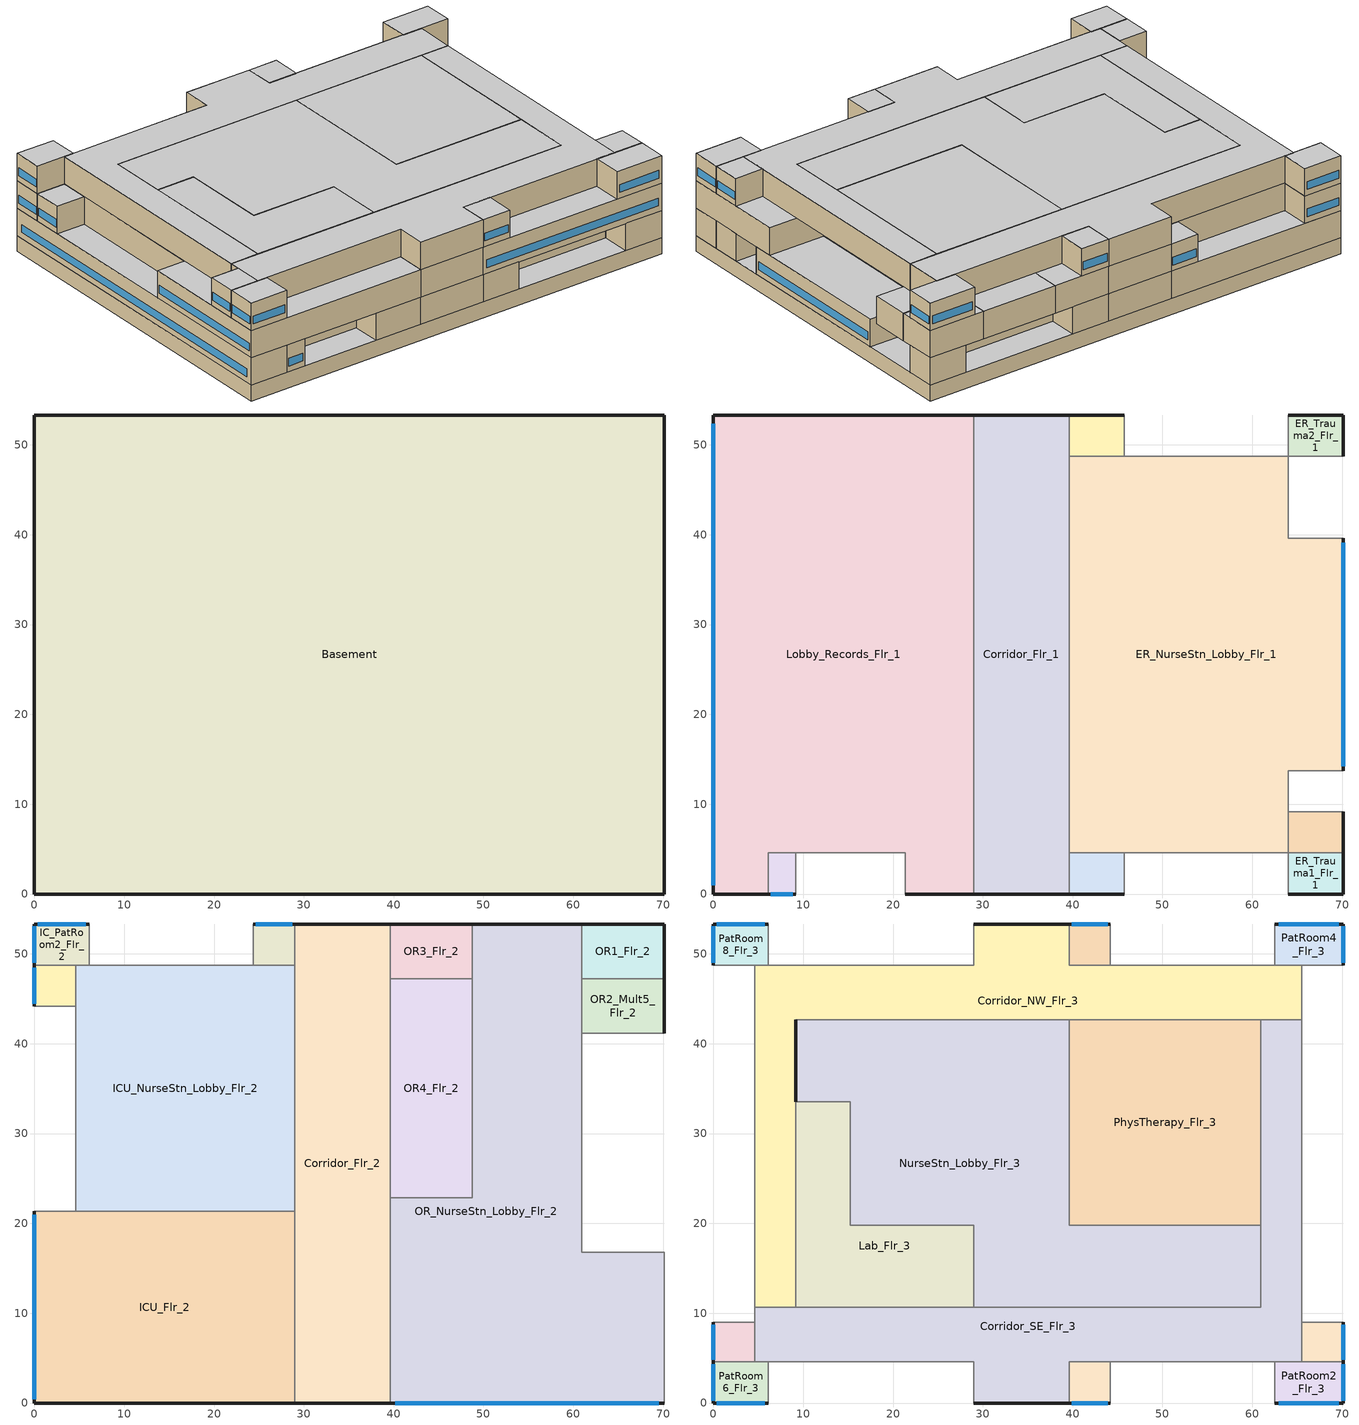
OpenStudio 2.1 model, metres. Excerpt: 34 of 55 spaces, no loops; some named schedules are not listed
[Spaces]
Basement
 floor ground (Basement Floor construction): 70.1,53.34 70.1,0 0,0 0,53.34 z-2.44
 wall ground (Basement Wall construction): 70.1,53.34 0,53.34 0,0 70.1,0 70.1,53.34 z-2.44:0
 ceiling adiabatic (Floor Adiabatic construction): 70.1,0 70.1,53.34 0,53.34 0,0 z0
ER_Exam3_Mult4_Flr_1
 floor adiabatic (Floor Adiabatic construction): 70.1,9.14 70.1,4.57 64.01,4.57 64.01,9.14 z0
 wall outside: 70.1,4.57 70.1,9.14 z0:4.27
 wall adiabatic (Wall Adiabatic construction): 70.1,9.14 64.01,9.14 64.01,4.57 z0:4.27
 wall to ER_Trauma1_Flr_1: 64.01,4.57 70.1,4.57 z0:4.27
 ceiling adiabatic (Floor Adiabatic construction): 70.1,4.57 70.1,9.14 64.01,9.14 64.01,4.57 z4.27
Corridor_Flr_1
 floor adiabatic (Floor Adiabatic construction): 39.62,53.34 39.62,0 28.96,0 28.96,53.34 z0
 wall outside: 28.96,0 39.62,0 / 39.62,53.34 28.96,53.34 z0:4.27
 wall to Lobby_Records_Flr_1: 28.96,53.34 28.96,15.24 28.96,0 z0:4.27
 wall adiabatic (Wall Adiabatic construction): 39.62,0 39.62,53.34 z0:4.27
ER_NurseStn_Lobby_Flr_1
 floor adiabatic (Floor Adiabatic construction): 64.01,48.77 64.01,39.62 70.1,39.62 70.1,13.72 64.01,13.72 64.01,4.57 39.62,4.57 39.62,48.77 z0
 wall outside: 70.1,13.72 70.1,39.62 z0:4.27
 wall adiabatic (Wall Adiabatic construction): 70.1,39.62 64.01,39.62 64.01,48.77 39.62,48.77 39.62,4.57 64.01,4.57 64.01,13.72 70.1,13.72 z0:4.27
 window (Window U-1.027602984 and Window SHGC 0.251): 70.1,14.2 70.1,39.14 z0.91:2.13
 ceiling adiabatic (Floor Adiabatic construction): 64.01,4.57 64.01,13.72 70.1,13.72 70.1,39.62 64.01,39.62 64.01,48.77 39.62,48.77 39.62,4.57 z4.27
ER_Trauma2_Flr_1
 floor adiabatic (Floor Adiabatic construction): 70.1,53.34 70.1,48.77 64.01,48.77 64.01,53.34 z0
 wall outside: 70.1,48.77 70.1,53.34 64.01,53.34 z0:4.27
 wall adiabatic (Wall Adiabatic construction): 64.01,53.34 64.01,48.77 70.1,48.77 z0:4.27
 ceiling adiabatic (Floor Adiabatic construction): 70.1,48.77 70.1,53.34 64.01,53.34 64.01,48.77 z4.27
ER_Exam1_Mult4_Flr_1
 floor adiabatic (Floor Adiabatic construction): 45.72,4.57 45.72,0 39.62,0 39.62,4.57 z0
 wall outside: 39.62,0 45.72,0 z0:4.27
 wall adiabatic (Wall Adiabatic construction): 45.72,0 45.72,4.57 39.62,4.57 39.62,0 z0:4.27
 ceiling adiabatic (Floor Adiabatic construction): 45.72,0 45.72,4.57 39.62,4.57 39.62,0 z4.27
Lobby_Records_Flr_1
 floor adiabatic (Floor Adiabatic construction): 28.96,53.34 28.96,0 21.34,0 21.34,4.57 6.1,4.57 6.1,0 0,0 0,53.34 z0
 wall outside: 28.96,53.34 0,53.34 0,0 6.1,0 / 21.34,0 28.96,0 z0:4.27
 wall adiabatic (Wall Adiabatic construction): 6.1,4.57 21.34,4.57 21.34,0 z0:4.27
 wall to Office1_Mult4_Flr_1: 6.1,0 6.1,4.57 z0:4.27
 window (Window U-1.027602984 and Window SHGC 0.251): 0,52.34 0,1 z0.91:2.13
 ceiling adiabatic (Floor Adiabatic construction): 28.96,0 28.96,53.34 0,53.34 0,0 6.1,0 6.1,4.57 21.34,4.57 21.34,0 z4.27
Office1_Mult4_Flr_1
 floor adiabatic (Floor Adiabatic construction): 9.14,4.57 9.14,0 6.1,0 6.1,4.57 z0
 wall outside: 6.1,0 9.14,0 z0:4.27
 wall adiabatic (Wall Adiabatic construction): 9.14,0 9.14,4.57 6.1,4.57 z0:4.27
 window (Window U-1.027602984 and Window SHGC 0.251): 6.41,0 8.84,0 z0.91:2.13
 ceiling adiabatic (Floor Adiabatic construction): 9.14,0 9.14,4.57 6.1,4.57 6.1,0 z4.27
ER_Triage_Mult4_Flr_1
 floor adiabatic (Floor Adiabatic construction): 45.72,53.34 45.72,48.77 39.62,48.77 39.62,53.34 z0
 wall outside: 45.72,53.34 39.62,53.34 z0:4.27
 wall adiabatic (Wall Adiabatic construction): 39.62,53.34 39.62,48.77 45.72,48.77 45.72,53.34 z0:4.27
 ceiling adiabatic (Floor Adiabatic construction): 45.72,48.77 45.72,53.34 39.62,53.34 39.62,48.77 z4.27
ER_Trauma1_Flr_1
 floor adiabatic (Floor Adiabatic construction): 70.1,4.57 70.1,0 64.01,0 64.01,4.57 z0
 wall outside: 64.01,0 70.1,0 70.1,4.57 z0:4.27
 wall adiabatic (Wall Adiabatic construction): 64.01,4.57 64.01,0 z0:4.27
 ceiling adiabatic (Floor Adiabatic construction): 70.1,0 70.1,4.57 64.01,4.57 64.01,0 z4.27
IC_PatRoom2_Flr_2
 floor adiabatic (Floor Adiabatic construction): 6.1,53.34 6.1,48.77 0,48.77 0,53.34 z4.27
 wall outside: 6.1,53.34 0,53.34 0,48.77 z4.27:8.54
 wall adiabatic (Wall Adiabatic construction): 0,48.77 6.1,48.77 6.1,53.34 z4.27:8.54
 window (Window U-1.027602984 and Window SHGC 0.251): 5.73,53.34 0.37,53.34 / 0,53.07 0,49.04 z5.18:6.4
ICU_Flr_2
 floor adiabatic (Floor Adiabatic construction): 28.96,21.34 28.96,0 0,0 0,21.34 z4.27
 wall outside: 0,21.34 0,0 28.96,0 z4.27:8.54
 wall adiabatic (Wall Adiabatic construction): 28.96,0 28.96,21.34 0,21.34 z4.27:8.54
 window (Window U-1.027602984 and Window SHGC 0.251): 0,20.94 0,0.4 z5.18:6.4
 ceiling adiabatic (Floor Adiabatic construction): 28.96,0 28.96,21.34 0,21.34 0,0 z8.54
OR_NurseStn_Lobby_Flr_2
 floor adiabatic (Floor Adiabatic construction): 60.96,53.34 60.96,16.76 70.1,16.76 70.1,0 39.62,0 39.62,22.86 48.77,22.86 48.77,53.34 z4.27
 wall outside: 60.96,53.34 48.77,53.34 / 39.62,0 70.1,0 z4.27:8.54
 wall to OR4_Flr_2: 48.77,22.86 39.62,22.86 z4.27:8.54
 wall adiabatic (Wall Adiabatic construction): 39.62,22.86 39.62,0 / 70.1,0 70.1,16.76 60.96,16.76 60.96,53.34 / 48.77,53.34 48.77,22.86 z4.27:8.54
 window (Window U-1.027602984 and Window SHGC 0.251): 40.2,0 69.53,0 z5.18:6.4
 ceiling adiabatic (Floor Adiabatic construction): 70.1,0 70.1,16.76 60.96,16.76 60.96,53.34 48.77,53.34 48.77,22.86 39.62,22.86 39.62,0 z8.54
Corridor_Flr_2
 floor to Corridor_Flr_1: 39.62,53.34 39.62,0 28.96,0 28.96,53.34 z4.27
 wall outside: 28.96,0 39.62,0 / 39.62,53.34 28.96,53.34 z4.27:8.54
 wall adiabatic (Wall Adiabatic construction): 39.62,0 39.62,53.34 / 28.96,53.34 28.96,0 z4.27:8.54
 ceiling adiabatic (Floor Adiabatic construction): 39.62,0 39.62,53.34 28.96,53.34 28.96,0 z8.54
OR2_Mult5_Flr_2
 floor adiabatic (Floor Adiabatic construction): 70.1,47.24 70.1,41.15 60.96,41.15 60.96,47.24 z4.27
 wall outside: 70.1,41.15 70.1,47.24 z4.27:8.54
 wall adiabatic (Wall Adiabatic construction): 60.96,47.24 60.96,41.15 70.1,41.15 z4.27:8.54
 wall to OR1_Flr_2: 70.1,47.24 60.96,47.24 z4.27:8.54
 ceiling adiabatic (Floor Adiabatic construction): 70.1,41.15 70.1,47.24 60.96,47.24 60.96,41.15 z8.54
ICU_NurseStn_Lobby_Flr_2
 floor adiabatic (Floor Adiabatic construction): 28.96,48.77 28.96,21.34 4.57,21.34 4.57,48.77 z4.27
 wall adiabatic (Wall Adiabatic construction): 4.57,48.77 4.57,21.34 28.96,21.34 28.96,48.77 4.57,48.77 z4.27:8.54
 ceiling adiabatic (Floor Adiabatic construction): 28.96,21.34 28.96,48.77 4.57,48.77 4.57,21.34 z8.54
OR3_Flr_2
 floor adiabatic (Floor Adiabatic construction): 48.77,53.34 48.77,47.24 39.62,47.24 39.62,53.34 z4.27
 wall outside: 48.77,53.34 39.62,53.34 z4.27:8.54
 wall to OR4_Flr_2: 39.62,47.24 48.77,47.24 z4.27:8.54
 wall adiabatic (Wall Adiabatic construction): 39.62,53.34 39.62,47.24 / 48.77,47.24 48.77,53.34 z4.27:8.54
 ceiling adiabatic (Floor Adiabatic construction): 48.77,47.24 48.77,53.34 39.62,53.34 39.62,47.24 z8.54
OR4_Flr_2
 floor adiabatic (Floor Adiabatic construction): 48.77,47.24 48.77,22.86 39.62,22.86 39.62,47.24 z4.27
 wall adiabatic (Wall Adiabatic construction): 39.62,47.24 39.62,22.86 / 48.77,22.86 48.77,47.24 z4.27:8.54
 ceiling adiabatic (Floor Adiabatic construction): 48.77,22.86 48.77,47.24 39.62,47.24 39.62,22.86 z8.54
IC_PatRoom3_Mult6_Flr_2
 floor adiabatic (Floor Adiabatic construction): 4.57,48.77 4.57,44.2 0,44.2 0,48.77 z4.27
 wall outside: 0,48.77 0,44.2 z4.27:8.54
 wall adiabatic (Wall Adiabatic construction): 0,44.2 4.57,44.2 4.57,48.77 0,48.77 z4.27:8.54
 window (Window U-1.027602984 and Window SHGC 0.251): 0,48.49 0,44.47 z5.18:6.4
 ceiling adiabatic (Floor Adiabatic construction): 4.57,44.2 4.57,48.77 0,48.77 0,44.2 z8.54
OR1_Flr_2
 floor adiabatic (Floor Adiabatic construction): 70.1,53.34 70.1,47.24 60.96,47.24 60.96,53.34 z4.27
 wall outside: 70.1,47.24 70.1,53.34 60.96,53.34 z4.27:8.54
 wall adiabatic (Wall Adiabatic construction): 60.96,53.34 60.96,47.24 z4.27:8.54
 ceiling adiabatic (Floor Adiabatic construction): 70.1,47.24 70.1,53.34 60.96,53.34 60.96,47.24 z8.54
IC_PatRoom1_Mult5_Flr_2
 floor adiabatic (Floor Adiabatic construction): 28.96,53.34 28.96,48.77 24.38,48.77 24.38,53.34 z4.27
 wall outside: 28.96,53.34 24.38,53.34 z4.27:8.54
 wall adiabatic (Wall Adiabatic construction): 24.38,53.34 24.38,48.77 28.96,48.77 28.96,53.34 z4.27:8.54
 window (Window U-1.027602984 and Window SHGC 0.251): 28.68,53.34 24.66,53.34 z5.18:6.4
 ceiling adiabatic (Floor Adiabatic construction): 28.96,48.77 28.96,53.34 24.38,53.34 24.38,48.77 z8.54
PatRoom5_Mult10_Flr_3
 floor adiabatic (Floor Adiabatic construction): 44.2,53.34 44.2,48.77 39.62,48.77 39.62,53.34 z8.54
 wall outside: 44.2,53.34 39.62,53.34 z8.54:12.8
 wall to Corridor_NW_Flr_3: 39.62,53.34 39.62,48.77 z8.54:12.8
 wall adiabatic (Wall Adiabatic construction): 39.62,48.77 44.2,48.77 44.2,53.34 z8.54:12.8
 window (Window U-1.027602984 and Window SHGC 0.251): 43.92,53.34 39.9,53.34 z9.45:10.67
 ceiling to PatRoom5_Mult10_Flr_4: 44.2,48.77 44.2,53.34 39.62,53.34 39.62,48.77 z12.8
Corridor_SE_Flr_3
 floor adiabatic (Floor Adiabatic construction): 65.53,42.67 65.53,4.57 39.62,4.57 39.62,0 28.96,0 28.96,4.57 4.57,4.57 4.57,10.67 60.96,10.67 60.96,42.67 z8.54
 wall outside: 28.96,0 39.62,0 z8.54:12.8
 wall adiabatic (Wall Adiabatic construction): 4.57,10.67 4.57,4.57 28.96,4.57 28.96,0 / 39.62,4.57 65.53,4.57 65.53,42.67 z8.54:12.8
 wall to Corridor_NW_Flr_3: 65.53,42.67 60.96,42.67 / 9.14,10.67 4.57,10.67 z8.54:12.8
 wall to NurseStn_Lobby_Flr_3: 60.96,19.81 60.96,10.67 28.96,10.67 z8.54:12.8
 wall to PhysTherapy_Flr_3: 60.96,42.67 60.96,19.81 z8.54:12.8
 wall to PatRoom1_Mult10_Flr_3: 39.62,0 39.62,4.57 z8.54:12.8
 wall to Lab_Flr_3: 28.96,10.67 9.14,10.67 z8.54:12.8
 ceiling to Corridor_SE_Flr_4: 39.62,0 39.62,4.57 65.53,4.57 65.53,42.67 60.96,42.67 60.96,10.67 4.57,10.67 4.57,4.57 28.96,4.57 28.96,0 z12.8
PatRoom1_Mult10_Flr_3
 floor adiabatic (Floor Adiabatic construction): 44.2,4.57 44.2,0 39.62,0 39.62,4.57 z8.54
 wall outside: 39.62,0 44.2,0 z8.54:12.8
 wall adiabatic (Wall Adiabatic construction): 44.2,0 44.2,4.57 39.62,4.57 z8.54:12.8
 window (Window U-1.027602984 and Window SHGC 0.251): 39.9,0 43.92,0 z9.45:10.67
 ceiling to PatRoom1_Mult10_Flr_4: 44.2,0 44.2,4.57 39.62,4.57 39.62,0 z12.8
PatRoom6_Flr_3
 floor adiabatic (Floor Adiabatic construction): 6.1,4.57 6.1,0 0,0 0,4.57 z8.54
 wall outside: 0,4.57 0,0 6.1,0 z8.54:12.8
 wall adiabatic (Wall Adiabatic construction): 6.1,0 6.1,4.57 0,4.57 z8.54:12.8
 window (Window U-1.027602984 and Window SHGC 0.251): 0.37,0 5.73,0 / 0,4.3 0,0.27 z9.45:10.67
 ceiling to PatRoom6_Flr_4: 6.1,0 6.1,4.57 0,4.57 0,0 z12.8
PatRoom4_Flr_3
 floor adiabatic (Floor Adiabatic construction): 70.1,53.34 70.1,48.77 62.48,48.77 62.48,53.34 z8.54
 wall outside: 70.1,48.77 70.1,53.34 62.48,53.34 z8.54:12.8
 wall adiabatic (Wall Adiabatic construction): 62.48,53.34 62.48,48.77 70.1,48.77 z8.54:12.8
 window (Window U-1.027602984 and Window SHGC 0.251): 69.65,53.34 62.94,53.34 / 70.1,49.04 70.1,53.07 z9.45:10.67
 ceiling to PatRoom4_Flr_4: 70.1,48.77 70.1,53.34 62.48,53.34 62.48,48.77 z12.8
PatRoom7_Mult10_Flr_3
 floor adiabatic (Floor Adiabatic construction): 4.57,8.99 4.57,4.57 0,4.57 0,8.99 z8.54
 wall outside: 0,8.99 0,4.57 z8.54:12.8
 wall adiabatic (Wall Adiabatic construction): 0,4.57 4.57,4.57 4.57,8.99 0,8.99 z8.54:12.8
 window (Window U-1.027602984 and Window SHGC 0.251): 0,8.73 0,4.84 z9.45:10.67
 ceiling to PatRoom7_Mult10_Flr_4: 4.57,4.57 4.57,8.99 0,8.99 0,4.57 z12.8
PatRoom2_Flr_3
 floor adiabatic (Floor Adiabatic construction): 70.1,4.57 70.1,0 62.48,0 62.48,4.57 z8.54
 wall outside: 62.48,0 70.1,0 70.1,4.57 z8.54:12.8
 wall adiabatic (Wall Adiabatic construction): 70.1,4.57 62.48,4.57 62.48,0 z8.54:12.8
 window (Window U-1.027602984 and Window SHGC 0.251): 70.1,0.27 70.1,4.3 / 62.94,0 69.65,0 z9.45:10.67
 ceiling to PatRoom2_Flr_4: 70.1,0 70.1,4.57 62.48,4.57 62.48,0 z12.8
Corridor_NW_Flr_3
 floor adiabatic (Floor Adiabatic construction): 39.62,53.34 39.62,48.77 65.53,48.77 65.53,42.67 9.14,42.67 9.14,10.67 4.57,10.67 4.57,48.77 28.96,48.77 28.96,53.34 z8.54
 wall outside: 9.14,33.58 9.14,42.67 / 39.62,53.34 28.96,53.34 z8.54:12.8
 wall to NurseStn_Lobby_Flr_3: 9.14,42.67 39.62,42.67 z8.54:12.8
 wall adiabatic (Wall Adiabatic construction): 28.96,53.34 28.96,48.77 4.57,48.77 4.57,10.67 / 65.53,42.67 65.53,48.77 39.62,48.77 z8.54:12.8
 wall to PhysTherapy_Flr_3: 39.62,42.67 60.96,42.67 z8.54:12.8
 wall to Lab_Flr_3: 9.14,10.67 9.14,33.58 z8.54:12.8
 ceiling to Corridor_NW_Flr_4: 9.14,10.67 9.14,42.67 65.53,42.67 65.53,48.77 39.62,48.77 39.62,53.34 28.96,53.34 28.96,48.77 4.57,48.77 4.57,10.67 z12.8
PatRoom8_Flr_3
 floor to IC_PatRoom2_Flr_2: 6.1,53.34 6.1,48.77 0,48.77 0,53.34 z8.54
 wall outside: 6.1,53.34 0,53.34 0,48.77 z8.54:12.8
 wall adiabatic (Wall Adiabatic construction): 0,48.77 6.1,48.77 6.1,53.34 z8.54:12.8
 window (Window U-1.027602984 and Window SHGC 0.251): 5.73,53.34 0.37,53.34 / 0,53.07 0,49.04 z9.45:10.67
 ceiling to PatRoom8_Flr_4: 6.1,48.77 6.1,53.34 0,53.34 0,48.77 z12.8
Lab_Flr_3
 floor adiabatic (Floor Adiabatic construction): 15.24,33.53 15.24,19.81 28.96,19.81 28.96,10.67 9.14,10.67 9.14,33.53 z8.54
 wall to NurseStn_Lobby_Flr_3: 28.96,10.67 28.96,19.81 15.24,19.81 15.24,33.53 9.14,33.53 z8.54:12.8
 ceiling to Lab_Flr_4: 28.96,10.67 28.96,19.81 15.24,19.81 15.24,33.53 9.14,33.53 9.14,10.67 z12.8
PhysTherapy_Flr_3
 floor adiabatic (Floor Adiabatic construction): 60.96,42.67 60.96,19.81 39.62,19.81 39.62,42.67 z8.54
 wall to NurseStn_Lobby_Flr_3: 39.62,42.67 39.62,19.81 60.96,19.81 z8.54:12.8
 ceiling to Radiology_Flr_4: 60.96,19.81 60.96,42.67 39.62,42.67 39.62,19.81 z12.8
NurseStn_Lobby_Flr_3
 floor adiabatic (Floor Adiabatic construction): 39.62,42.67 39.62,19.81 60.96,19.81 60.96,10.67 28.96,10.67 28.96,19.81 15.24,19.81 15.24,33.53 9.14,33.53 9.14,42.67 z8.54
 wall outside: 9.14,42.67 9.14,33.53 z8.54:12.8
 ceiling to NurseStn_Lobby_Flr_4: 60.96,10.67 60.96,19.81 39.62,19.81 39.62,42.67 9.14,42.67 9.14,33.53 15.24,33.53 15.24,19.81 28.96,19.81 28.96,10.67 z12.8
PatRoom3_Mult10_Flr_3
 floor adiabatic (Floor Adiabatic construction): 70.1,8.99 70.1,4.57 65.53,4.57 65.53,8.99 z8.54
 wall outside: 70.1,4.57 70.1,8.99 z8.54:12.8
 wall adiabatic (Wall Adiabatic construction): 70.1,8.99 65.53,8.99 65.53,4.57 70.1,4.57 z8.54:12.8
 window (Window U-1.027602984 and Window SHGC 0.251): 70.1,4.84 70.1,8.73 z9.45:10.67
 ceiling to PatRoom3_Mult10_Flr_4: 70.1,4.57 70.1,8.99 65.53,8.99 65.53,4.57 z12.8
[ClimateZones]
Climate Zone Institution Name 1=ASHRAE; Climate Zone Document Name 1=ANSI/ASHRAE Standard 169; Climate Zone Document Year 1=2006; Climate Zone Value 1=1A; Climate Zone Institution Name 2=CEC; Climate Zone Document Name 2=California Climate Zone Descriptions; Climate Zone Document Year 2=1995
[Building]
DOE Ref 1980-2004-Hospital-ASHRAE 169-2006-1A created: 2017-12-27 15:44:18 -0700: Default Construction Set=DOE Ref 1980-2004 - Hospital - ASHRAE 169-2006-1A adj ext wall insulation adj roof insulation; Standards Building Type=Hospital
[Site]
Miami Intl Ap_FL_USA: Latitude {deg}=25.82; Longitude {deg}=-80.3; Time Zone {hr}=-5; Elevation {m}=11; Terrain=City
[Site:GroundTemperature:BuildingSurface]
22.509, 22.645, 22.781, 22.956, 23.052, 23.08, 23.116, 23.108, 23.133, 23.139, 23.077, 22.913
[Site:WaterMainsTemperature]
Calculation Method=Correlation; Annual Average Outdoor Air Temperature {C}=24.4917; Maximum Difference In Monthly Average Outdoor Air Temperatures {deltaC}=8.7
[SizingPeriod:DesignDay] Barometric Pressure {Pa}=101193; Sky Clearness=0; Rain Indicator=0; Snow Indicator=0; Day of Month=21; Daylight Saving Time Indicator=0; Humidity Indicating Type=Wetbulb; Dry-Bulb Temperature Range Modifier Type=DefaultMultipliers
Name | Maximum Dry-Bulb Temperature {C} | Daily Dry-Bulb Temperature Range {deltaC} | Humidity Indicating Conditions at Maximum Dry-Bulb | Wind Speed {m/s} | Wind Direction {deg} | Month | Day Type | Solar Model Indicator | ASHRAE Taub | ASHRAE Taud
Miami Intl Ap Ann Htg 99.6% Condns DB | 8.7 | 0 | 8.7 | 3.8 | 340 | 1 | WinterDesignDay | ASHRAEClearSky
Miami Intl Ap Ann Clg .4% Condns DB=>MWB | 33.2 | 6.7 | 25.3 | 4.5 | 140 | 7 | SummerDesignDay | ASHRAETau | 0.528 | 1.905
[Material:NoMass] Thermal Absorptance=0.9; Solar Absorptance=0.7
Name | Roughness | Thermal Resistance {m2-K/W} | Visible Absorptance
CP02 CARPET PAD | VeryRough | 0.21648 | 0.8
Nonres_Floor_Insulation | MediumSmooth | 2.88292 | 0.7
Typical Insulation R-12.4 | Smooth | 2.18311 | 0.7
Typical Carpet Pad | Smooth | 0.21648 | 0.8
Typical Insulation | Smooth | 0.0282222 | 0.7
Typical Insulation R-12.4_R-value 1.060496722 (ft^2*h*R/Btu) | Smooth | 0.186764 | 0.7
Typical Insulation R-12.4_R-value 19.67982436 (ft^2*h*R/Btu) | Smooth | 3.46582 | 0.7
[Material]
Name | Roughness | Thickness {m} | Conductivity {W/m-K} | Density {kg/m3} | Specific Heat {J/kg-K} | Thermal Absorptance | Solar Absorptance | Visible Absorptance
100mm Normalweight concrete floor | MediumSmooth | 0.1016 | 2.31 | 2322 | 832
G01 13mm gypsum board | Smooth | 0.0127 | 0.16 | 800 | 1090 | 0.9 | 0.7 | 0.5
M10 200mm concrete block basement wall | MediumRough | 0.2032 | 1.326 | 1842 | 912
4 in. Normalweight Concrete Floor | MediumRough | 0.1016 | 2.31 | 2322 | 832 | 0.9 | 0.7 | 0.7
1IN Stucco | Smooth | 0.0253 | 0.6918 | 1858 | 837 | 0.9 | 0.7 | 0.92
8IN CONCRETE HW RefBldg | Rough | 0.2032 | 1.311 | 2240 | 836.8 | 0.9 | 0.7 | 0.7
1/2IN Gypsum | Smooth | 0.0127 | 0.16 | 784.9 | 830 | 0.9 | 0.4 | 0.4
Roof Membrane | VeryRough | 0.0095 | 0.16 | 1121.29 | 1460 | 0.9 | 0.77 | 0.7
Metal Roof Surface; F08 Metal surface | Smooth | 0.0008 | 45.28 | 7824 | 500 | 0.9 | 0.7 | 0.7
6 in. Normalweight Concrete Floor | MediumRough | 0.1524 | 2.31 | 2322 | 832 | 0.9 | 0.7 | 0.7
8 in. Concrete Block Basement Wall | MediumRough | 0.2032 | 1.326 | 1842 | 912 | 0.9 | 0.7 | 0.7
G05 25mm wood | MediumSmooth | 0.0254 | 0.15 | 608 | 1630 | 0.9 | 0.5 | 0.5
Std Wood 6inch | MediumSmooth | 0.15 | 0.12 | 540 | 1210 | 0.9 | 0.7 | 0.7
[Construction]
Floor Adiabatic construction: CP02 CARPET PAD, 100mm Normalweight concrete floor, Nonres_Floor_Insulation
Wall Adiabatic construction; Typical Interior Wall: G01 13mm gypsum board, G01 13mm gypsum board
Basement Wall construction: M10 200mm concrete block basement wall
Basement Floor construction: M10 200mm concrete block basement wall, CP02 CARPET PAD
Typical Insulated Exterior Mass Floor: Typical Insulation R-12.4, 4 in. Normalweight Concrete Floor, Typical Carpet Pad
Typical Interior Floor: 100mm Normalweight concrete floor, CP02 CARPET PAD
Typical Interior Ceiling: CP02 CARPET PAD, 100mm Normalweight concrete floor
ext-slab: 6 in. Normalweight Concrete Floor
Typical Insulated Basement Mass Wall: 8 in. Concrete Block Basement Wall
U 1.22 SHGC 0.25 Simple Glazing Window: U 1.22 SHGC 0.25 Simple Glazing
Typical Insulated Metal Door: F08 Metal surface, Typical Insulation
Typical Overhead Door: Typical Insulation
Typical Interior Window: Clear 3mm
Typical Interior Door; Typical Interior Partition: G05 25mm wood
InteriorFurnishings: Std Wood 6inch
Typical Insulated Exterior Mass Wall adj ext wall insulation: 1IN Stucco, 8IN CONCRETE HW RefBldg, Typical Insulation R-12.4_R-value 1.060496722 (ft^2*h*R/Btu), 1/2IN Gypsum
Typical IEAD Roof R-13.51 adj roof insulation: Roof Membrane, Typical Insulation R-12.4_R-value 19.67982436 (ft^2*h*R/Btu), Metal Roof Surface
Window U-1.027602984 and Window SHGC 0.251: Simple Glazing Material U-1.027602984 and SHGC 0.251
[DefaultConstructionSet] Interior Partition Construction=Typical Interior Partition
Name | Default Exterior Surface Constructions | Default Interior Surface Constructions | Default Ground Contact Surface Constructions | Default Exterior SubSurface Constructions | Default Interior SubSurface Constructions
DOE Ref 1980-2004 - Hospital - PatRoom - ASHRAE 169-2006-1A adj ext wall insulation adj roof insulation | Default Surface Constructions 4 adj ext wall insulation adj roof insulation | Default Surface Constructions 5 | Default Surface Constructions 6 | Default Sub Surface Constructions 3 | Default Sub Surface Constructions 4
DOE Ref 1980-2004 - Hospital - ASHRAE 169-2006-1A adj ext wall insulation adj roof insulation | Default Surface Constructions 1 adj ext wall insulation adj roof insulation | Default Surface Constructions 2 | Default Surface Constructions 3 | Default Sub Surface Constructions 1 | Default Sub Surface Constructions 2
[DefaultSurfaceConstructions]
Name | Floor Construction | Wall Construction | Roof Ceiling Construction
Default Surface Constructions 2; Default Surface Constructions 5 | Typical Interior Floor | Typical Interior Wall | Typical Interior Ceiling
Default Surface Constructions 3; Default Surface Constructions 6 | ext-slab | Typical Insulated Basement Mass Wall
Default Surface Constructions 4 adj ext wall insulation adj roof insulation; Default Surface Constructions 1 adj ext wall insulation adj roof insulation | Typical Insulated Exterior Mass Floor | Typical Insulated Exterior Mass Wall adj ext wall insulation | Typical IEAD Roof R-13.51 adj roof insulation
[DefaultSubSurfaceConstructions]
Name | Fixed Window Construction | Operable Window Construction | Door Construction | Overhead Door Construction | Tubular Daylight Dome Construction | Tubular Daylight Diffuser Construction
Default Sub Surface Constructions 1; Default Sub Surface Constructions 3 | U 1.22 SHGC 0.25 Simple Glazing Window | U 1.22 SHGC 0.25 Simple Glazing Window | Typical Insulated Metal Door | Typical Overhead Door | Typical Interior Window | Typical Interior Window
Default Sub Surface Constructions 2; Default Sub Surface Constructions 4 | Typical Interior Window | Typical Interior Window | Typical Interior Door
[WindowMaterial:SimpleGlazingSystem]
Name | U-Factor {W/m2-K} | Solar Heat Gain Coefficient | Visible Transmittance
U 1.22 SHGC 0.25 Simple Glazing | 6.92748 | 0.25 | 0.11
Simple Glazing Material U-1.027602984 and SHGC 0.251 | 5.835 | 0.251
[WindowMaterial:Glazing]
Clear 3mm: Optical Data Type=SpectralAverage; Thickness {m}=0.003; Solar Transmittance at Normal Incidence=0.837; Front Side Solar Reflectance at Normal Incidence=0.075; Back Side Solar Reflectance at Normal Incidence=0.075; Visible Transmittance at Normal Incidence=0.898; Front Side Visible Reflectance at Normal Incidence=0.081; Back Side Visible Reflectance at Normal Incidence=0.081; Infrared Transmittance at Normal Incidence=0; Front Side Infrared Hemispherical Emissivity=0.84; Back Side Infrared Hemispherical Emissivity=0.84; Conductivity {W/m-K}=0.9; Dirt Correction Factor for Solar and Visible Transmittance=1; Solar Diffusing=No
[Space] Part of Total Floor Area=Yes
Name | Space Type | Building Story | Thermal Zone
ER_Exam3_Mult4_Flr_1 | Hospital ER_Exam | Building Story 2 | ER_Exam3_Mult4_Flr_1 ZN
IC_PatRoom2_Flr_2 | Hospital ICU_PatRm | Building Story 3 | IC_PatRoom2_Flr_2 ZN
ER_Trauma1_Flr_1 | Hospital ER_Trauma | Building Story 2 | ER_Trauma1_Flr_1 ZN
Corridor_Flr_1 | Hospital Corridor | Building Story 2 | Corridor_Flr_1 ZN
ER_NurseStn_Lobby_Flr_1 | Hospital ER_NurseStn | Building Story 2 | ER_NurseStn_Lobby_Flr_1 ZN
ICU_Flr_2 | Hospital ICU_Open | Building Story 3 | ICU_Flr_2 ZN
OR_NurseStn_Lobby_Flr_2 | Hospital NurseStn | Building Story 3 | OR_NurseStn_Lobby_Flr_2 ZN
PatRoom5_Mult10_Flr_3 | Hospital PatRoom | Building Story 4 | PatRoom5_Mult10_Flr_3 ZN
Corridor_Flr_2 | Hospital Corridor | Building Story 3 | Corridor_Flr_2 ZN
ER_Trauma2_Flr_1 | Hospital ER_Trauma | Building Story 2 | ER_Trauma2_Flr_1 ZN
NurseStn_Lobby_Flr_3 | Hospital NurseStn | Building Story 4 | NurseStn_Lobby_Flr_3 ZN
Corridor_SE_Flr_3 | Hospital Corridor | Building Story 4 | Corridor_SE_Flr_3 ZN
PatRoom1_Mult10_Flr_3 | Hospital PatRoom | Building Story 4 | PatRoom1_Mult10_Flr_3 ZN
ER_Exam1_Mult4_Flr_1 | Hospital ER_Exam | Building Story 2 | ER_Exam1_Mult4_Flr_1 ZN
IC_PatRoom3_Mult6_Flr_2 | Hospital ICU_PatRm | Building Story 3 | IC_PatRoom3_Mult6_Flr_2 ZN
Lobby_Records_Flr_1 | Hospital Lobby | Building Story 2 | Lobby_Records_Flr_1 ZN
PatRoom8_Flr_3 | Hospital PatRoom | Building Story 4 | PatRoom8_Flr_3 ZN
PatRoom6_Flr_3 | Hospital PatRoom | Building Story 4 | PatRoom6_Flr_3 ZN
PatRoom4_Flr_3 | Hospital PatRoom | Building Story 4 | PatRoom4_Flr_3 ZN
PatRoom3_Mult10_Flr_3 | Hospital PatRoom | Building Story 4 | PatRoom3_Mult10_Flr_3 ZN
PatRoom7_Mult10_Flr_3 | Hospital PatRoom | Building Story 4 | PatRoom7_Mult10_Flr_3 ZN
Office1_Mult4_Flr_1 | Hospital Office | Building Story 2 | Office1_Mult4_Flr_1 ZN
Basement | Hospital Basement | Building Story 1 | Basement ZN
PatRoom2_Flr_3 | Hospital PatRoom | Building Story 4 | PatRoom2_Flr_3 ZN
Corridor_NW_Flr_3 | Hospital Corridor | Building Story 4 | Corridor_NW_Flr_3 ZN
OR4_Flr_2 | Hospital OR | Building Story 3 | OR4_Flr_2 ZN
OR2_Mult5_Flr_2 | Hospital OR | Building Story 3 | OR2_Mult5_Flr_2 ZN
Lab_Flr_3 | Hospital Lab | Building Story 4 | Lab_Flr_3 ZN
ICU_NurseStn_Lobby_Flr_2 | Hospital ICU_NurseStn | Building Story 3 | ICU_NurseStn_Lobby_Flr_2 ZN
OR3_Flr_2 | Hospital OR | Building Story 3 | OR3_Flr_2 ZN
PhysTherapy_Flr_3 | Hospital PhysTherapy | Building Story 4 | PhysTherapy_Flr_3 ZN
OR1_Flr_2 | Hospital OR | Building Story 3 | OR1_Flr_2 ZN
ER_Triage_Mult4_Flr_1 | Hospital ER_Triage | Building Story 2 | ER_Triage_Mult4_Flr_1 ZN
IC_PatRoom1_Mult5_Flr_2 | Hospital ICU_PatRm | Building Story 3 | IC_PatRoom1_Mult5_Flr_2 ZN
[SpaceType] Standards Building Type=Hospital
Name | Default Schedule Set | Design Specification Outdoor Air Object | Standards Space Type | Default Construction Set
Hospital Corridor | Hospital Corridor Schedule Set | Hospital Corridor Ventilation | Corridor
Hospital ER_Exam | Hospital ER_Exam Schedule Set | Hospital ER_Exam Ventilation | ER_Exam
Hospital ER_NurseStn | Hospital ER_NurseStn Schedule Set | Hospital ER_NurseStn Ventilation | ER_NurseStn
Hospital ER_Trauma | Hospital ER_Trauma Schedule Set | Hospital ER_Trauma Ventilation | ER_Trauma
Hospital ER_Triage | Hospital ER_Triage Schedule Set | Hospital ER_Triage Ventilation | ER_Triage
Hospital ICU_NurseStn | Hospital ICU_NurseStn Schedule Set | Hospital ICU_NurseStn Ventilation | ICU_NurseStn
Hospital ICU_Open | Hospital ICU_Open Schedule Set | Hospital ICU_Open Ventilation | ICU_Open
Hospital ICU_PatRm | Hospital ICU_PatRm Schedule Set | Hospital ICU_PatRm Ventilation | ICU_PatRm
Hospital Lab | Hospital Lab Schedule Set | Hospital Lab Ventilation | Lab
Hospital Lobby | Hospital Lobby Schedule Set | Hospital Lobby Ventilation | Lobby
Hospital NurseStn | Hospital NurseStn Schedule Set | Hospital NurseStn Ventilation | NurseStn
Hospital OR | Hospital OR Schedule Set | Hospital OR Ventilation | OR
Hospital Office | Hospital Office Schedule Set | Hospital Office Ventilation | Office
Hospital Basement | Hospital Basement Schedule Set | Hospital Basement Ventilation | Basement
Hospital PatRoom | Hospital PatRoom Schedule Set | Hospital PatRoom Ventilation | PatRoom | DOE Ref 1980-2004 - Hospital - PatRoom - ASHRAE 169-2006-1A adj ext wall insulation adj roof insulation
Hospital PhysTherapy | Hospital PhysTherapy Schedule Set | Hospital PhysTherapy Ventilation | PhysTherapy
[People:Definition] Number of People Calculation Method=People/Area; People per Space Floor Area {person/m2}=0.0538196; Fraction Radiant=0.3
Hospital Basement People Definition; Hospital Corridor People Definition; Hospital ER_Exam People Definition; Hospital ER_NurseStn People Definition; Hospital ER_Trauma People Definition; Hospital ER_Triage People Definition; Hospital ICU_NurseStn People Definition; Hospital ICU_Open People Definition; Hospital ICU_PatRm People Definition; Hospital Lab People Definition; Hospital Lobby People Definition; Hospital NurseStn People Definition; Hospital Office People Definition; Hospital OR People Definition; Hospital PatRoom People Definition; Hospital PhysTherapy People Definition
[People] Work Efficiency Schedule=Work Efficiency Schedule; Clothing Insulation Schedule=Clothing Schedule; Air Velocity Schedule=Air Velocity Schedule
Name | People Definition | Space or SpaceType
Hospital Basement People | Hospital Basement People Definition | Hospital Basement
Hospital Corridor People | Hospital Corridor People Definition | Hospital Corridor
Hospital ER_Exam People | Hospital ER_Exam People Definition | Hospital ER_Exam
Hospital ER_NurseStn People | Hospital ER_NurseStn People Definition | Hospital ER_NurseStn
Hospital ER_Trauma People | Hospital ER_Trauma People Definition | Hospital ER_Trauma
Hospital ER_Triage People | Hospital ER_Triage People Definition | Hospital ER_Triage
Hospital ICU_NurseStn People | Hospital ICU_NurseStn People Definition | Hospital ICU_NurseStn
Hospital ICU_Open People | Hospital ICU_Open People Definition | Hospital ICU_Open
Hospital ICU_PatRm People | Hospital ICU_PatRm People Definition | Hospital ICU_PatRm
Hospital Lab People | Hospital Lab People Definition | Hospital Lab
Hospital Lobby People | Hospital Lobby People Definition | Hospital Lobby
Hospital NurseStn People | Hospital NurseStn People Definition | Hospital NurseStn
Hospital Office People | Hospital Office People Definition | Hospital Office
Hospital OR People | Hospital OR People Definition | Hospital OR
Hospital PatRoom People | Hospital PatRoom People Definition | Hospital PatRoom
Hospital PhysTherapy People | Hospital PhysTherapy People Definition | Hospital PhysTherapy
[Lights:Definition] Design Level Calculation Method=Watts/Area; Fraction Radiant=0.7; Fraction Visible=0.2
Name | Watts per Space Floor Area {W/m2}
Hospital Basement Lights Definition | 19.375
Hospital Corridor Lights Definition | 14.5851
Hospital ER_Exam Lights Definition; Hospital ER_Trauma Lights Definition; Hospital ER_Triage Lights Definition; Hospital ICU_Open Lights Definition; Hospital ICU_PatRm Lights Definition | 41.3442
Hospital ER_NurseStn Lights Definition | 17.8681
Hospital ICU_NurseStn Lights Definition | 18.4063
Hospital Lab Lights Definition | 22.6042
Hospital Lobby Lights Definition | 11.0868
Hospital NurseStn Lights Definition | 15.6938
Hospital Office Lights Definition | 25.7796
Hospital OR Lights Definition | 104.894
Hospital PatRoom Lights Definition | 23.5514
Hospital PhysTherapy Lights Definition | 27.0174
[Lights]
Name | Lights Definition | Space or SpaceType
Hospital Basement Lights | Hospital Basement Lights Definition | Hospital Basement
Hospital Corridor Lights | Hospital Corridor Lights Definition | Hospital Corridor
Hospital ER_Exam Lights | Hospital ER_Exam Lights Definition | Hospital ER_Exam
Hospital ER_NurseStn Lights | Hospital ER_NurseStn Lights Definition | Hospital ER_NurseStn
Hospital ER_Trauma Lights | Hospital ER_Trauma Lights Definition | Hospital ER_Trauma
Hospital ER_Triage Lights | Hospital ER_Triage Lights Definition | Hospital ER_Triage
Hospital ICU_NurseStn Lights | Hospital ICU_NurseStn Lights Definition | Hospital ICU_NurseStn
Hospital ICU_Open Lights | Hospital ICU_Open Lights Definition | Hospital ICU_Open
Hospital ICU_PatRm Lights | Hospital ICU_PatRm Lights Definition | Hospital ICU_PatRm
Hospital Lab Lights | Hospital Lab Lights Definition | Hospital Lab
Hospital Lobby Lights | Hospital Lobby Lights Definition | Hospital Lobby
Hospital NurseStn Lights | Hospital NurseStn Lights Definition | Hospital NurseStn
Hospital Office Lights | Hospital Office Lights Definition | Hospital Office
Hospital OR Lights | Hospital OR Lights Definition | Hospital OR
Hospital PatRoom Lights | Hospital PatRoom Lights Definition | Hospital PatRoom
Hospital PhysTherapy Lights | Hospital PhysTherapy Lights Definition | Hospital PhysTherapy
[ElectricEquipment:Definition] Design Level Calculation Method=Watts/Area; Watts per Space Floor Area {W/m2}=8.07293; Fraction Radiant=0.5
Hospital Basement Elec Equip Definition; Hospital ER_Exam Elec Equip Definition; Hospital ER_NurseStn Elec Equip Definition; Hospital ER_Trauma Elec Equip Definition; Hospital ICU_NurseStn Elec Equip Definition; Hospital ICU_Open Elec Equip Definition; Hospital ICU_PatRm Elec Equip Definition; Hospital Lab Elec Equip Definition; Hospital Lobby Elec Equip Definition; Hospital NurseStn Elec Equip Definition; Hospital Office Elec Equip Definition; Hospital OR Elec Equip Definition; Hospital PatRoom Elec Equip Definition; Hospital PhysTherapy Elec Equip Definition
[ElectricEquipment]
Name | Electric Equipment Definition | Space or SpaceType
Hospital Basement Elec Equip | Hospital Basement Elec Equip Definition | Hospital Basement
Hospital ER_Exam Elec Equip | Hospital ER_Exam Elec Equip Definition | Hospital ER_Exam
Hospital ER_NurseStn Elec Equip | Hospital ER_NurseStn Elec Equip Definition | Hospital ER_NurseStn
Hospital ER_Trauma Elec Equip | Hospital ER_Trauma Elec Equip Definition | Hospital ER_Trauma
Hospital ICU_NurseStn Elec Equip | Hospital ICU_NurseStn Elec Equip Definition | Hospital ICU_NurseStn
Hospital ICU_Open Elec Equip | Hospital ICU_Open Elec Equip Definition | Hospital ICU_Open
Hospital ICU_PatRm Elec Equip | Hospital ICU_PatRm Elec Equip Definition | Hospital ICU_PatRm
Hospital Lab Elec Equip | Hospital Lab Elec Equip Definition | Hospital Lab
Hospital Lobby Elec Equip | Hospital Lobby Elec Equip Definition | Hospital Lobby
Hospital NurseStn Elec Equip | Hospital NurseStn Elec Equip Definition | Hospital NurseStn
Hospital Office Elec Equip | Hospital Office Elec Equip Definition | Hospital Office
Hospital OR Elec Equip | Hospital OR Elec Equip Definition | Hospital OR
Hospital PatRoom Elec Equip | Hospital PatRoom Elec Equip Definition | Hospital PatRoom
Hospital PhysTherapy Elec Equip | Hospital PhysTherapy Elec Equip Definition | Hospital PhysTherapy
[DesignSpecification:OutdoorAir]
Name | Outdoor Air Method | Outdoor Air Flow per Person {m3/s-person} | Outdoor Air Flow per Floor Area {m3/s-m2} | Outdoor Air Flow Air Changes per Hour {1/hr}
Hospital Basement Ventilation | Sum | 0.00999868
Hospital Corridor Ventilation | Sum |  | 0.000254
Hospital ER_Exam Ventilation; Hospital ER_Trauma Ventilation; Hospital ER_Triage Ventilation; Hospital ICU_PatRm Ventilation; Hospital PatRoom Ventilation; Hospital PhysTherapy Ventilation | Sum |  | 0.0023876
Hospital ER_NurseStn Ventilation; Hospital ICU_NurseStn Ventilation; Hospital Lobby Ventilation; Hospital NurseStn Ventilation; Hospital Office Ventilation | Sum | 0.00943895
Hospital ICU_Open Ventilation |  | 0 | 0 | 0
Hospital Lab Ventilation | Sum |  | 0.007112
Hospital OR Ventilation | Sum |  | 0.003556
[SpaceInfiltration:DesignFlowRate] Design Flow Rate Calculation Method=Flow/ExteriorWallArea; Flow per Exterior Surface Area {m3/s-m2}=0.00113386
Name | Space or SpaceType
Hospital Basement Infiltration | Hospital Basement
Hospital Corridor Infiltration | Hospital Corridor
Hospital ER_Exam Infiltration | Hospital ER_Exam
Hospital ER_NurseStn Infiltration | Hospital ER_NurseStn
Hospital ER_Trauma Infiltration | Hospital ER_Trauma
Hospital ER_Triage Infiltration | Hospital ER_Triage
Hospital ICU_NurseStn Infiltration | Hospital ICU_NurseStn
Hospital ICU_Open Infiltration | Hospital ICU_Open
Hospital ICU_PatRm Infiltration | Hospital ICU_PatRm
Hospital Lab Infiltration | Hospital Lab
Hospital Lobby Infiltration | Hospital Lobby
Hospital NurseStn Infiltration | Hospital NurseStn
Hospital Office Infiltration | Hospital Office
Hospital OR Infiltration | Hospital OR
Hospital PatRoom Infiltration | Hospital PatRoom
Hospital PhysTherapy Infiltration | Hospital PhysTherapy
[DefaultScheduleSet] Electric Equipment Schedule=Hospital_BLDG_Equip_SCH; Infiltration Schedule=Hospital Infil Quarter On
Name | Number of People Schedule | People Activity Level Schedule | Lighting Schedule
Hospital Basement Schedule Set | Hospital BLDG_OCC_SCH | Hospital ACTIVITY_SCH | Hospital BLDG_LIGHT_SCH
Hospital Corridor Schedule Set; Hospital Lab Schedule Set; Hospital Lobby Schedule Set; Hospital NurseStn Schedule Set; Hospital Office Schedule Set; Hospital PhysTherapy Schedule Set | Hospital BLDG_OCC_SCH | Hospital Activity | Hospital BLDG_LIGHT_SCH
Hospital ER_Exam Schedule Set; Hospital ER_NurseStn Schedule Set; Hospital ER_Trauma Schedule Set; Hospital ER_Triage Schedule Set; Hospital ICU_NurseStn Schedule Set; Hospital ICU_Open Schedule Set; Hospital ICU_PatRm Schedule Set; Hospital OR Schedule Set; Hospital PatRoom Schedule Set | Hospital Critical Occ | Hospital Activity | Hospital Critical Light
[ThermostatSetpoint:DualSetpoint]
Name | Heating Setpoint Temperature Schedule | Cooling Setpoint Temperature Schedule
Hospital OR Thermostat 1; Hospital PatRoom Thermostat 3; Hospital PatRoom Thermostat 4; Hospital PatRoom Thermostat 5; Hospital PatRoom Thermostat 6; Hospital OR Thermostat 2; Hospital PatRoom Thermostat 9; Hospital PatRoom Thermostat 11; Hospital PatRoom Thermostat 12; Hospital OR Thermostat 3; Hospital PatRoom Thermostat 15; Hospital OR Thermostat 4 | Hospital Critical HtgSetp | Hospital Critical ClgSetp
Hospital Corridor Thermostat 1; Hospital Office Thermostat 1; Hospital Corridor Thermostat 2; Hospital Corridor Thermostat 3; Hospital Lab Thermostat 1; Hospital NurseStn Thermostat 2; Hospital Basement Thermostat 1; Hospital PhysTherapy Thermostat 1; Hospital Corridor Thermostat 7; Hospital Lobby Thermostat 1; Hospital NurseStn Thermostat 4 | Hospital Bldg HtgSetp | Hospital Bldg ClgSetp
Hospital ER_Exam Thermostat 1; Hospital ICU_PatRm Thermostat 1; Hospital ER_Exam Thermostat 2; Hospital ICU_PatRm Thermostat 2; Hospital ICU_NurseStn Thermostat 1; Hospital ICU_PatRm Thermostat 3; Hospital ER_Triage Thermostat 1; Hospital ER_Trauma Thermostat 1; Hospital ER_Trauma Thermostat 2; Hospital ER_NurseStn Thermostat 1; Hospital ICU_Open Thermostat 1 | Hospital Critical HtgSetp | Hospital Critical HtgSetp
[InternalMass:Definition]
Internal Mass Definition 1: Construction=InteriorFurnishings; Design Level Calculation Method=SurfaceArea/Area; Surface Area per Space Floor Area=2
[InternalMass] Internal Mass Definition=Internal Mass Definition 1
Name | Space or SpaceType
ER_Exam1_Mult4_Flr_1 Mass | ER_Exam1_Mult4_Flr_1
ER_Trauma1_Flr_1 Mass | ER_Trauma1_Flr_1
ER_Exam3_Mult4_Flr_1 Mass | ER_Exam3_Mult4_Flr_1
ER_Trauma2_Flr_1 Mass | ER_Trauma2_Flr_1
ER_Triage_Mult4_Flr_1 Mass | ER_Triage_Mult4_Flr_1
IC_PatRoom1_Mult5_Flr_2 Mass | IC_PatRoom1_Mult5_Flr_2
PatRoom1_Mult10_Flr_3 Mass | PatRoom1_Mult10_Flr_3
PatRoom5_Mult10_Flr_3 Mass | PatRoom5_Mult10_Flr_3
PatRoom7_Mult10_Flr_3 Mass | PatRoom7_Mult10_Flr_3
OR1_Flr_2 Mass | OR1_Flr_2
OR2_Mult5_Flr_2 Mass | OR2_Mult5_Flr_2
OR3_Flr_2 Mass | OR3_Flr_2
OR4_Flr_2 Mass | OR4_Flr_2
IC_PatRoom2_Flr_2 Mass | IC_PatRoom2_Flr_2
PatRoom2_Flr_3 Mass | PatRoom2_Flr_3
PatRoom6_Flr_3 Mass | PatRoom6_Flr_3
PatRoom8_Flr_3 Mass | PatRoom8_Flr_3
Office1_Mult4_Flr_1 Mass | Office1_Mult4_Flr_1
Lobby_Records_Flr_1 Mass | Lobby_Records_Flr_1
Corridor_Flr_1 Mass | Corridor_Flr_1
ER_NurseStn_Lobby_Flr_1 Mass | ER_NurseStn_Lobby_Flr_1
IC_PatRoom3_Mult6_Flr_2 Mass | IC_PatRoom3_Mult6_Flr_2
ICU_NurseStn_Lobby_Flr_2 Mass | ICU_NurseStn_Lobby_Flr_2
Corridor_Flr_2 Mass | Corridor_Flr_2
OR_NurseStn_Lobby_Flr_2 Mass | OR_NurseStn_Lobby_Flr_2
PatRoom3_Mult10_Flr_3 Mass | PatRoom3_Mult10_Flr_3
Lab_Flr_3 Mass | Lab_Flr_3
ICU_Flr_2 Mass | ICU_Flr_2
PatRoom4_Flr_3 Mass | PatRoom4_Flr_3
PhysTherapy_Flr_3 Mass | PhysTherapy_Flr_3
NurseStn_Lobby_Flr_3 Mass | NurseStn_Lobby_Flr_3
Corridor_SE_Flr_3 Mass | Corridor_SE_Flr_3
Corridor_NW_Flr_3 Mass | Corridor_NW_Flr_3
[ThermalZone] Use Ideal Air Loads=No
Name | Thermostat | Multiplier | Humidistat
OR1_Flr_2 ZN | Hospital OR Thermostat 1
PatRoom3_Mult10_Flr_3 ZN | Hospital PatRoom Thermostat 3 | 10
Corridor_Flr_1 ZN | Hospital Corridor Thermostat 1
ER_Exam3_Mult4_Flr_1 ZN | Hospital ER_Exam Thermostat 1 | 4 | Zone Control Humidistat 1
PatRoom6_Flr_3 ZN | Hospital PatRoom Thermostat 4
Office1_Mult4_Flr_1 ZN | Hospital Office Thermostat 1 | 5
PatRoom8_Flr_3 ZN | Hospital PatRoom Thermostat 5
PatRoom5_Mult10_Flr_3 ZN | Hospital PatRoom Thermostat 6 | 10
Corridor_Flr_2 ZN | Hospital Corridor Thermostat 2
Corridor_NW_Flr_3 ZN | Hospital Corridor Thermostat 3
Lab_Flr_3 ZN | Hospital Lab Thermostat 1
OR4_Flr_2 ZN | Hospital OR Thermostat 2
OR_NurseStn_Lobby_Flr_2 ZN | Hospital NurseStn Thermostat 2
PatRoom4_Flr_3 ZN | Hospital PatRoom Thermostat 9
IC_PatRoom1_Mult5_Flr_2 ZN | Hospital ICU_PatRm Thermostat 1 | 5
PatRoom1_Mult10_Flr_3 ZN | Hospital PatRoom Thermostat 11 | 10
PatRoom7_Mult10_Flr_3 ZN | Hospital PatRoom Thermostat 12 | 10
OR3_Flr_2 ZN | Hospital OR Thermostat 3
ER_Exam1_Mult4_Flr_1 ZN | Hospital ER_Exam Thermostat 2 | 4
Basement ZN | Hospital Basement Thermostat 1
IC_PatRoom2_Flr_2 ZN | Hospital ICU_PatRm Thermostat 2
ICU_NurseStn_Lobby_Flr_2 ZN | Hospital ICU_NurseStn Thermostat 1
IC_PatRoom3_Mult6_Flr_2 ZN | Hospital ICU_PatRm Thermostat 3 | 6
ER_Triage_Mult4_Flr_1 ZN | Hospital ER_Triage Thermostat 1 | 4
PhysTherapy_Flr_3 ZN | Hospital PhysTherapy Thermostat 1
PatRoom2_Flr_3 ZN | Hospital PatRoom Thermostat 15
ER_Trauma2_Flr_1 ZN | Hospital ER_Trauma Thermostat 1
OR2_Mult5_Flr_2 ZN | Hospital OR Thermostat 4 | 5 | Zone Control Humidistat 2
ER_Trauma1_Flr_1 ZN | Hospital ER_Trauma Thermostat 2
ER_NurseStn_Lobby_Flr_1 ZN | Hospital ER_NurseStn Thermostat 1
ICU_Flr_2 ZN | Hospital ICU_Open Thermostat 1
Corridor_SE_Flr_3 ZN | Hospital Corridor Thermostat 7
Lobby_Records_Flr_1 ZN | Hospital Lobby Thermostat 1
NurseStn_Lobby_Flr_3 ZN | Hospital NurseStn Thermostat 4
[ZoneControl:Humidistat] Humidifying Relative Humidity Setpoint Schedule=Hospital MinRelHumSetSch; Dehumidifying Relative Humidity Setpoint Schedule=Hospital MaxRelHumSetSch
Zone Control Humidistat 1; Zone Control Humidistat 2
[Exterior:Lights:Definition]
Name | Design Level {W}
NonDimming Exterior Lights Def | 21874
Fuel equipment 1 Def | 162963
Fuel equipment 2 Def | 847.2
[Exterior:Lights]
Name | Exterior Lights Definition | Schedule | Control Option
NonDimming Exterior Lights Def | NonDimming Exterior Lights Def | Hospital Exterior_Lgt_ALWAYS_ON | AstronomicalClock
Fuel equipment 1 | Fuel equipment 1 Def | Hospital BLDG_ELEVATORS | ScheduleNameOnly
Fuel equipment 2 | Fuel equipment 2 Def | Hospital ELEV_LIGHT_FAN_SCH_ADD_DF | ScheduleNameOnly
[BuildingStory]
Name | Nominal Z Coordinate {m}
Building Story 1 | -2.439
Building Story 2 | 0
Building Story 3 | 4.2683
Building Story 4 | 8.5366
[Schedule:Ruleset]
Name | Default Day Schedule | Summer Design Day Schedule | Winter Design Day Schedule
Clothing Schedule | Clothing Schedule Default Winter Clothes
Air Velocity Schedule | Air Velocity Schedule Default
Work Efficiency Schedule | Work Efficiency Schedule Default
Hospital BLDG_OCC_SCH | Hospital BLDG_OCC_SCH Default | Hospital BLDG_OCC_SCH Summer Design Day | Hospital BLDG_OCC_SCH Winter Design Day
Hospital ACTIVITY_SCH | Hospital ACTIVITY_SCH Default | Hospital ACTIVITY_SCH Summer Design Day | Hospital ACTIVITY_SCH Winter Design Day
Hospital Infil Quarter On | Hospital Infil Quarter On Default | Hospital Infil Quarter On Summer Design Day | Hospital Infil Quarter On Winter Design Day
Hospital Bldg HtgSetp | Hospital Bldg HtgSetp Default | Hospital Bldg HtgSetp Summer Design Day | Hospital Bldg HtgSetp Winter Design Day
Hospital Bldg ClgSetp | Hospital Bldg ClgSetp Default | Hospital Bldg ClgSetp Summer Design Day | Hospital Bldg ClgSetp Winter Design Day
Hospital Critical Occ | Hospital Critical Occ Default | Hospital Critical Occ Summer Design Day | Hospital Critical Occ Winter Design Day
Hospital Activity | Hospital Activity Default | Hospital Activity Summer Design Day | Hospital Activity Winter Design Day
Hospital Critical Light | Hospital Critical Light Default | Hospital Critical Light Summer Design Day | Hospital Critical Light Winter Design Day
Hospital Critical HtgSetp | Hospital Critical HtgSetp Default | Hospital Critical HtgSetp Summer Design Day | Hospital Critical HtgSetp Winter Design Day
Hospital_BLDG_Equip_SCH | Hospital Critical Equip Default | Hospital Critical Equip Summer Design Day | Hospital Critical Equip Winter Design Day
Hospital Critical ClgSetp | Hospital Critical ClgSetp Default | Hospital Critical ClgSetp Summer Design Day | Hospital Critical ClgSetp Winter Design Day
Hospital BLDG_LIGHT_SCH | Hospital BLDG_LIGHT_SCH Default | Hospital BLDG_LIGHT_SCH Summer Design Day | Hospital BLDG_LIGHT_SCH Winter Design Day
Hospital MinRelHumSetSch | Hospital MinRelHumSetSch Default | Hospital MinRelHumSetSch Summer Design Day | Hospital MinRelHumSetSch Winter Design Day
Hospital MaxRelHumSetSch | Hospital MaxRelHumSetSch Default | Hospital MaxRelHumSetSch Summer Design Day | Hospital MaxRelHumSetSch Winter Design Day
Hospital Exterior_Lgt_ALWAYS_ON | Hospital Exterior_Lgt_ALWAYS_ON Default | Hospital Exterior_Lgt_ALWAYS_ON Summer Design Day | Hospital Exterior_Lgt_ALWAYS_ON Winter Design Day
Hospital BLDG_ELEVATORS | Hospital BLDG_ELEVATORS Default | Hospital BLDG_ELEVATORS Summer Design Day | Hospital BLDG_ELEVATORS Winter Design Day
Hospital ELEV_LIGHT_FAN_SCH_ADD_DF | Hospital ELEV_LIGHT_FAN_SCH_ADD_DF Default | Hospital ELEV_LIGHT_FAN_SCH_ADD_DF Summer Design Day | Hospital ELEV_LIGHT_FAN_SCH_ADD_DF Winter Design Day
[Schedule:Day]
Hospital Infil Quarter On Default: 24, 0, 0.25
Hospital Infil Quarter On Winter Design Day; Hospital Infil Quarter On Summer Design Day; Hospital Critical Occ Summer Design Day; Hospital Critical Light Summer Design Day; Hospital Critical Equip Summer Design Day; Hospital Exterior_Lgt_ALWAYS_ON Default; Hospital Exterior_Lgt_ALWAYS_ON Winter Design Day; Hospital Exterior_Lgt_ALWAYS_ON Summer Design Day; Hospital BLDG_ELEVATORS Summer Design Day; Hospital ELEV_LIGHT_FAN_SCH_ADD_DF Summer Design Day: 24, 0, 1
Hospital Bldg HtgSetp Default; Hospital Bldg HtgSetp Summer Design Day; Hospital Bldg HtgSetp Winter Design Day; Hospital Critical HtgSetp Default; Hospital Critical HtgSetp Winter Design Day; Hospital Critical HtgSetp Summer Design Day: 24, 0, 21
Hospital Bldg ClgSetp Default; Hospital Bldg ClgSetp Summer Design Day; Hospital Bldg ClgSetp Winter Design Day; Hospital Critical ClgSetp Default; Hospital Critical ClgSetp Winter Design Day; Hospital Critical ClgSetp Summer Design Day: 24, 0, 24
Hospital Critical Occ Default; Hospital Critical Equip Default: 8, 0, 0.4, 16, 0, 0.6, 24, 0, 0.4
Hospital Critical Occ Winter Design Day; Hospital Critical Light Winter Design Day; Hospital Critical Equip Winter Design Day; Hospital BLDG_ELEVATORS Default: 24, 0, 0
Hospital Activity Default; Hospital Activity Winter Design Day; Hospital Activity Summer Design Day: 24, 0, 120
Hospital Critical Light Default: 8, 0, 0.5, 16, 0, 0.7, 24, 0, 0.5
Hospital MinRelHumSetSch Default; Hospital MinRelHumSetSch Winter Design Day; Hospital MinRelHumSetSch Summer Design Day: 24, 0, 40
Hospital MaxRelHumSetSch Default; Hospital MaxRelHumSetSch Winter Design Day; Hospital MaxRelHumSetSch Summer Design Day: 24, 0, 60
Hospital BLDG_ELEVATORS Winter Design Day; Hospital ELEV_LIGHT_FAN_SCH_ADD_DF Winter Design Day: 24, 0, 0.2
Hospital ELEV_LIGHT_FAN_SCH_ADD_DF Default: 8, 0, 0.2, 16, 0, 0.4, 24, 0, 0.2
[Schedule:Rule]
Name | Schedule Ruleset | Rule Order | Day Schedule | Apply Sunday | Apply Saturday | Date Specification Type | Start Month | Start Day | End Month | End Day | Apply Monday | Apply Tuesday | Apply Wednesday | Apply Thursday | Apply Friday
Schedule Rule 13 | Hospital Critical Occ | 1 | Hospital Critical Occ Default|WntrDsn|SmrDsn|Sun|Sat Day | No | Yes | DateRange | 1 | 1 | 12 | 31
Schedule Rule 14 | Hospital Critical Light | 1 | Hospital Critical Light Default|WntrDsn|SmrDsn|Sun|Sat Day | No | Yes | DateRange | 1 | 1 | 12 | 31
Schedule Rule 15 | Hospital_BLDG_Equip_SCH | 1 | Hospital Critical Equip Default|SmrDsn|Sun|Sat Day | No | Yes | DateRange | 1 | 1 | 12 | 31
Schedule Rule 26 | Hospital BLDG_ELEVATORS | 1 | Hospital BLDG_ELEVATORS Sat Day |  | Yes | DateRange | 1 | 1 | 12 | 31
Schedule Rule 27 | Hospital BLDG_ELEVATORS | 0 | Hospital BLDG_ELEVATORS Wkdy Day |  |  | DateRange | 1 | 1 | 12 | 31 | Yes | Yes | Yes | Yes | Yes
Schedule Rule 28 | Hospital ELEV_LIGHT_FAN_SCH_ADD_DF | 1 | Hospital ELEV_LIGHT_FAN_SCH_ADD_DF Sat Day |  | Yes | DateRange | 1 | 1 | 12 | 31
Schedule Rule 29 | Hospital ELEV_LIGHT_FAN_SCH_ADD_DF | 0 | Hospital ELEV_LIGHT_FAN_SCH_ADD_DF Wkdy Day |  |  | DateRange | 1 | 1 | 12 | 31 | Yes | Yes | Yes | Yes | Yes
Schedule Rule 16 | Hospital Critical Occ | 0 | Schedule Day 70 |  |  |  |  |  |  |  | Yes | Yes | Yes | Yes | Yes
Schedule Rule 4 | Hospital Critical Light | 0 | Schedule Day 71 |  |  |  |  |  |  |  | Yes | Yes | Yes | Yes | Yes
Schedule Rule 5 | Hospital_BLDG_Equip_SCH | 0 | Schedule Day 72 |  |  |  |  |  |  |  | Yes | Yes | Yes | Yes | Yes
